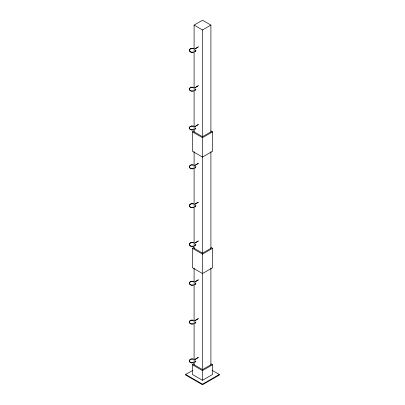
<?xml version="1.0" encoding="UTF-8"?>
<svg xmlns="http://www.w3.org/2000/svg" width="405" height="405" viewBox="0 0 405 405"><rect width="100%" height="100%" fill="white"/><g stroke="black" fill="none" stroke-linecap="round" stroke-linejoin="round"><path stroke-width="0.61" d="M198.273 46.924L194.876 49.127M198.273 85.774L194.876 87.946M198.273 124.558L194.876 126.76M198.278 163.423L194.876 165.579M198.273 202.206L194.876 204.398M198.273 241L194.876 243.218M198.273 318.649L194.876 320.851M198.273 357.499L194.876 359.67M195.661 128.01L194.932 129.119M195.904 128.061L194.876 129.443M195.661 244.468L194.932 245.572M195.904 244.514L194.876 245.896M195.661 360.921L194.932 362.024M195.904 360.966L194.876 362.348M194.932 51.481L195.524 50.868L195.615 50.063M194.932 90.3L195.655 89.059M194.932 167.933L195.524 167.321L195.615 166.516M194.932 206.752L195.655 205.512M194.932 284.386L195.524 283.778L195.615 282.968M194.932 323.205L195.655 321.965M194.876 51.805L195.716 51.025L195.898 50.19M194.876 90.624L195.716 89.844L195.898 89.009M194.876 168.257L195.716 167.478L195.898 166.647M194.876 207.077L195.716 206.297L195.898 205.462M194.876 284.715L195.736 283.9L195.858 282.908M194.876 323.529L195.716 322.75L195.898 321.914M194.096 132.116L194.096 25.1L202.5 20.25L210.904 25.1L210.904 132.116M194.096 25.1L202.5 29.955L210.904 25.1M194.82 48.868L198.308 46.858M194.82 87.688L198.308 85.678M194.82 126.507L198.308 124.497M210.995 130.931L212.584 131.853L212.584 151.262L202.5 157.084L192.415 151.262L192.415 131.853L194.005 130.931M210.904 131.853L202.5 136.703L194.096 131.853M192.415 131.853L202.5 137.675L212.584 131.853M194.82 165.326L198.308 163.316M194.82 204.14L198.308 202.13M194.82 242.959L198.308 240.95M210.995 247.384L212.584 248.305L212.584 267.715L202.5 273.537L192.415 267.715L192.415 248.305L194.005 247.384M210.904 248.305L202.5 253.155L194.096 248.305M192.415 248.305L202.5 254.127L212.584 248.305M194.82 281.779L198.308 279.769M194.876 282.032L198.41 279.992M194.82 320.598L198.308 318.583M194.82 359.412L198.308 357.402M210.995 363.842L212.584 364.758L212.584 374.463L202.5 380.285L192.415 374.463L192.415 364.758L194.005 363.842M212.26 370.393L219.307 374.463L219.307 375.045L202.5 384.75L185.692 375.045L185.692 374.463L192.739 370.393M210.904 364.758L202.5 369.613L194.096 364.758M192.415 364.758L202.5 370.58L212.584 364.758M185.692 374.463L202.5 384.168L219.307 374.463M193.529 52.027C188.219 53.227 188.244 47.512 193.524 48.681M193.529 90.847C188.219 92.021 188.244 86.305 193.524 87.495M193.529 129.666C188.163 130.856 188.31 125.115 193.524 126.314M193.529 168.485C188.249 169.69 188.274 163.903 193.524 165.134M193.529 207.299C188.158 208.464 188.315 202.728 193.524 203.953M193.529 246.119C188.34 247.379 188.203 241.577 193.524 242.767M193.529 284.938C188.219 286.107 188.244 280.392 193.524 281.586M193.529 323.757C188.219 324.952 188.244 319.236 193.524 320.406M193.529 362.571C188.249 363.776 188.274 357.995 193.524 359.225M193.276 52.321C188.052 53.419 188.001 47.314 193.256 48.382M193.276 91.14C188.057 92.213 187.981 86.133 193.256 87.202M193.276 129.959C188.031 131.038 187.986 124.963 193.256 126.021M193.276 168.774C188.052 169.872 188.001 163.767 193.256 164.835M193.276 207.593C188.057 208.671 187.981 202.591 193.256 203.654M193.276 246.412C188.052 247.506 188.001 241.405 193.256 242.473M193.276 285.231C188.057 286.305 187.981 280.225 193.256 281.293M193.276 324.046C188.031 325.129 187.986 319.054 193.256 320.107M193.276 362.865C188.057 363.943 187.981 357.863 193.256 358.926M210.904 151.627L210.904 248.569M210.904 268.08L210.904 365.021M202.5 29.955L202.5 136.966M202.5 137.675L202.5 253.419M202.5 254.127L202.5 369.871M202.5 370.58L202.5 380.285M202.5 384.168L202.5 384.75M194.096 151.627L194.096 248.569M194.096 268.08L194.096 365.021"/></g></svg>
